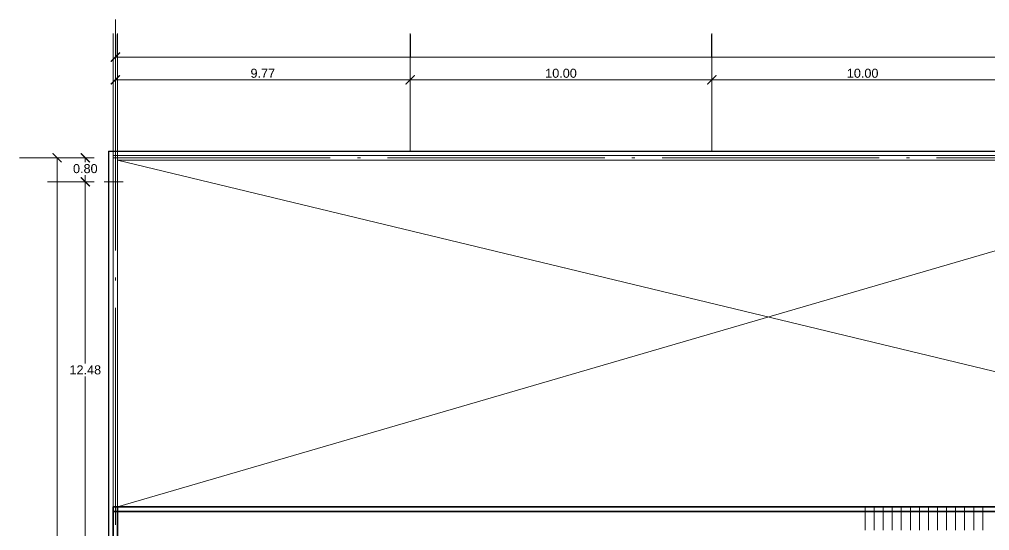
# Model space of a CAD drawing. Header units: inches. Extents: x 13 to 261, y -112 to -47.
# Drawn here: x 156.43 to 188.6, y -64.41 to -47.46 of the extents above; entities that cross this region are included whole.
import ezdxf

# ---------------------------------------------------------------- set-up
doc = ezdxf.new("R2010")
doc.units = ezdxf.units.IN
doc.header["$MEASUREMENT"] = 0
doc.linetypes.add('ACAD_ISO02W100', pattern=[15, 12, -3])
doc.linetypes.add('ACAD_ISO04W100', pattern=[30, 24, -3, 0, -3])
for name, color, linetype, lineweight in [('COTAS', 192, 'Continuous', 13), ('EJES', 1, 'ACAD_ISO04W100', 13), ('MUROS', 5, 'Continuous', 35), ('POY. LOSA', 212, 'ACAD_ISO02W100', 13), ('TERRENO', 8, 'Continuous', 25), ('TEXTOS', 124, 'Continuous', 30)]:
    doc.layers.add(name, color=color, linetype=linetype, lineweight=lineweight)
doc.styles.add('COTAS', font='ARIALUNI.TTF', dxfattribs={"height": 0.3})

# ---------------------------------------------------------------- blocks, each defined once
blk = doc.blocks.new('_ArchTick')
at = {"color": 0, "linetype": 'ByBlock', "const_width": 0.15}
blk.add_lwpolyline([(-0.5, -0.5), (0.5, 0.5)], dxfattribs=at)

msp = doc.modelspace()

# ---------------------------------------------------------------- linework, layer by layer
at = {"layer": 'COTAS', "color": 1}
for p, q in [((159.615, -48.883), (159.615, -47.462)), ((159.615, -51.352), (159.615, -48.216)), ((169.39, -48.841), (169.39, -48.216)), ((179.39, -48.841), (179.39, -48.216)), ((169.39, -48.55), (169.39, -50.716)), ((179.39, -48.55), (179.39, -50.716)), ((259.165, -48.712), (159.615, -48.712)), ((159.615, -49.466), (169.39, -49.466)), ((169.39, -49.466), (179.39, -49.466)), ((179.39, -49.466), (189.39, -49.466)), ((157.993, -52.052), (156.433, -52.052)), ((158.915, -52.052), (157.368, -52.052)), ((157.683, -52.052), (157.683, -76.124)), ((158.618, -52.052), (158.618, -52.197)), ((158.618, -52.848), (158.618, -52.628)), ((158.915, -52.848), (157.368, -52.848)), ((158.618, -52.848), (158.618, -58.872)), ((158.618, -65.327), (158.618, -59.303))]:
    msp.add_line(p, q, dxfattribs=at)
at = {"layer": 'COTAS', "color": 3}
msp.add_line((159.243, -52.848), (159.868, -52.848), dxfattribs=at)
at = {"layer": 'EJES', "color": 1, "linetype": 'Continuous', "ltscale": 0.3}
for p, q in [((159.54, -47.925), (159.54, -63.627)), ((159.69, -47.925), (159.69, -63.627))]:
    msp.add_line(p, q, dxfattribs=at)
at = {"layer": 'EJES', "color": 1, "ltscale": 0.3}
for p, q in [((159.615, -47.925), (159.615, -91.827)), ((159.69, -47.925), (159.69, -63.627)), ((169.39, -47.925), (169.39, -51.827)), ((179.39, -47.925), (179.39, -51.827))]:
    msp.add_line(p, q, dxfattribs=at)
at = {"layer": 'EJES', "linetype": 'Continuous', "ltscale": 0.3}
for p, q in [((159.54, -51.977), (199.085, -51.977)), ((159.69, -52.127), (199.085, -52.127))]:
    msp.add_line(p, q, dxfattribs=at)
at = {"layer": 'EJES', "ltscale": 0.3}
for p, q in [((159.54, -52.052), (259.24, -52.052)), ((184.772, -64.403), (184.772, -63.627)), ((185.072, -64.403), (185.072, -63.627)), ((185.372, -64.403), (185.372, -63.627)), ((185.672, -64.403), (185.672, -63.627)), ((185.972, -64.403), (185.972, -63.627)), ((186.272, -64.403), (186.272, -63.627)), ((186.572, -64.403), (186.572, -63.627)), ((186.872, -64.403), (186.872, -63.627)), ((187.172, -64.403), (187.172, -63.627)), ((187.472, -64.403), (187.472, -63.627)), ((187.772, -64.403), (187.772, -63.627)), ((188.072, -64.403), (188.072, -63.627)), ((188.372, -64.403), (188.372, -63.627))]:
    msp.add_line(p, q, dxfattribs=at)
at = {"layer": 'EJES'}
msp.add_line((184.472, -64.403), (184.472, -63.627), dxfattribs=at)
at = {"layer": 'MUROS', "ltscale": 0.3}
for p, q in [((159.54, -63.627), (197.085, -63.627)), ((159.54, -63.777), (197.085, -63.777))]:
    msp.add_line(p, q, dxfattribs=at)
at = {"layer": 'MUROS'}
for p, q in [((159.54, -63.627), (159.54, -91.827)), ((159.69, -63.627), (159.69, -91.677))]:
    msp.add_line(p, q, dxfattribs=at)
at = {"layer": 'POY. LOSA', "linetype": 'Continuous'}
for p, q in [((199.085, -52.127), (159.69, -63.627)), ((159.69, -52.127), (199.085, -61.627))]:
    msp.add_line(p, q, dxfattribs=at)
at = {"layer": 'TERRENO'}
for q in [(259.39, -51.827), (159.39, -91.827)]:
    msp.add_line((159.39, -51.827), q, dxfattribs=at)
at = {"layer": 'TEXTOS', "color": 1}
for p, q in [((159.615, -47.958), (159.615, -48.712)), ((169.387, -47.958), (169.387, -48.712)), ((179.38, -47.958), (179.38, -48.712))]:
    msp.add_line(p, q, dxfattribs=at)

# ---------------------------------------------------------------- block references
at = {"layer": 'COTAS', "color": 1, "xscale": 0.3, "yscale": 0.3, "zscale": 0.3}
for p, rotation in [((159.615, -48.712), 180), ((159.615, -49.466), 180), ((169.39, -49.466), 180), ((179.39, -49.466), 180), ((157.683, -52.052), 90), ((158.618, -52.052), 90), ((158.618, -52.848), 90), ((158.618, -52.848), 270)]:
    msp.add_blockref('_ArchTick', p, dxfattribs=dict(at, rotation=rotation))
for p in [(169.39, -49.466), (179.39, -49.466)]:
    msp.add_blockref('_ArchTick', p, dxfattribs=at)

# ---------------------------------------------------------------- texts
at = {"layer": 'COTAS', "color": 1, "char_height": 0.3, "attachment_point": 5, "style": 'COTAS'}
for s, insert in [('9.77', (164.503, -49.25)), ('10.00', (174.39, -49.25)), ('10.00', (184.39, -49.25)), ('0.80', (158.618, -52.412)), ('12.48', (158.618, -59.087))]:
    msp.add_mtext(s, dxfattribs=dict(at, insert=insert))

doc.saveas('drawing.dxf')
